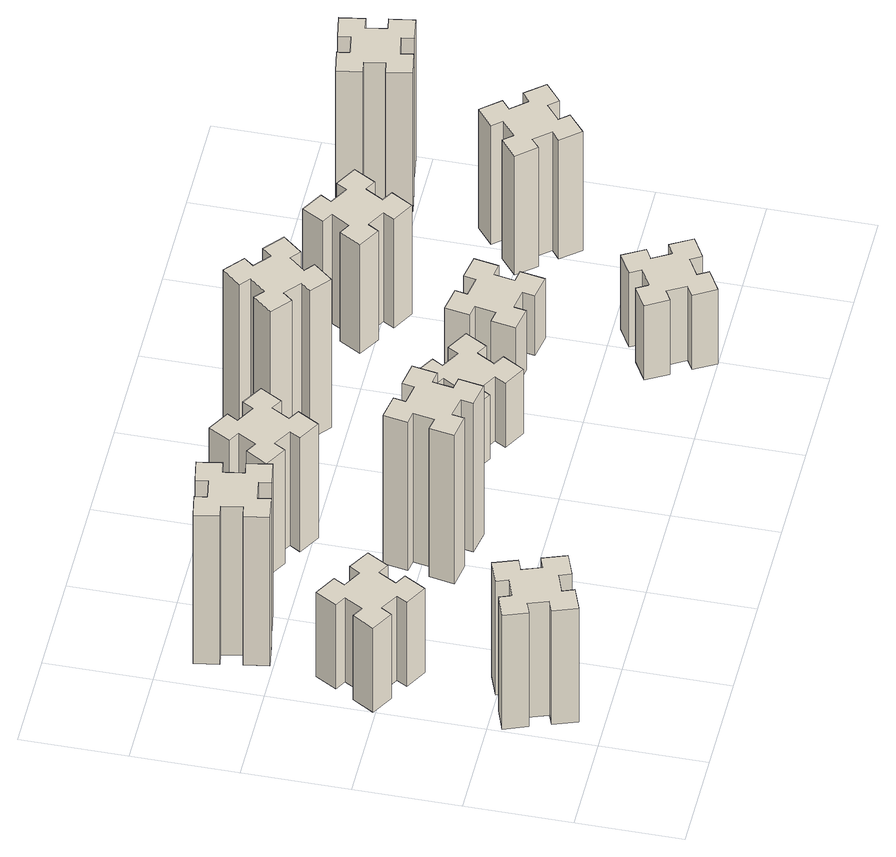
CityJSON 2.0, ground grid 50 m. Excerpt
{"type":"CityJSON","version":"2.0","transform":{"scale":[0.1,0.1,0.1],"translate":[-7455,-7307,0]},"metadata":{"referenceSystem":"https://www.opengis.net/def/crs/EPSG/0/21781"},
"CityObjects":{
"building1":{"type":"Building","attributes":{"class":"1000","function":"1000","usage":"1000","yearOfConstruction":2016,"roofType":"1000","measuredHeight":69,"storeysAboveGround":30,"storeysBelowGround":0},"geometry":[{"type":"Solid","lod":"1","boundaries":[[[[0,1,2,3,4,5,6,7,8,9,10,11,12,13,14,15,16,17,18,19]],[[17,16,20,21]],[[16,15,22,20]],[[15,14,23,22]],[[14,13,24,23]],[[13,12,25,24]],[[12,11,26,25]],[[11,10,27,26]],[[10,9,28,27]],[[9,8,29,28]],[[8,7,30,29]],[[7,6,31,30]],[[6,5,32,31]],[[5,4,33,32]],[[4,3,34,33]],[[3,2,35,34]],[[2,1,36,35]],[[1,0,37,36]],[[0,19,38,37]],[[19,18,39,38]],[[18,17,21,39]],[[24,25,26,27,28,29,30,31,32,33,34,35,36,37,38,39,21,20,22,23]]]]}]},
"building2":{"type":"Building","attributes":{"class":"1000","function":"1000","usage":"1000","yearOfConstruction":2016,"roofType":"1000","measuredHeight":51,"storeysAboveGround":30,"storeysBelowGround":0},"geometry":[{"type":"Solid","lod":"1","boundaries":[[[[40,41,42,43,44,45,46,47,48,49,50,51,52,53,54,55,56,57,58,59]],[[57,56,60,61]],[[56,55,62,60]],[[55,54,63,62]],[[54,53,64,63]],[[53,52,65,64]],[[52,51,66,65]],[[51,50,67,66]],[[50,49,68,67]],[[49,48,69,68]],[[48,47,70,69]],[[47,46,71,70]],[[46,45,72,71]],[[45,44,73,72]],[[44,43,74,73]],[[43,42,75,74]],[[42,41,76,75]],[[41,40,77,76]],[[40,59,78,77]],[[59,58,79,78]],[[58,57,61,79]],[[64,65,66,67,68,69,70,71,72,73,74,75,76,77,78,79,61,60,62,63]]]]}]},
"building3":{"type":"Building","attributes":{"class":"1000","function":"1000","usage":"1000","yearOfConstruction":2016,"roofType":"1000","measuredHeight":90,"storeysAboveGround":30,"storeysBelowGround":0},"geometry":[{"type":"Solid","lod":"1","boundaries":[[[[80,81,82,83,84,85,86,87,88,89,90,91,92,93,94,95,96,97,98,99]],[[97,96,100,101]],[[96,95,102,100]],[[95,94,103,102]],[[94,93,104,103]],[[93,92,105,104]],[[92,91,106,105]],[[91,90,107,106]],[[90,89,108,107]],[[89,88,109,108]],[[88,87,110,109]],[[87,86,111,110]],[[86,85,112,111]],[[85,84,113,112]],[[84,83,114,113]],[[83,82,115,114]],[[82,81,116,115]],[[81,80,117,116]],[[80,99,118,117]],[[99,98,119,118]],[[98,97,101,119]],[[104,105,106,107,108,109,110,111,112,113,114,115,116,117,118,119,101,100,102,103]]]]}]},
"building4":{"type":"Building","attributes":{"class":"1000","function":"1000","usage":"1000","yearOfConstruction":2016,"roofType":"1000","measuredHeight":90,"storeysAboveGround":30,"storeysBelowGround":0},"geometry":[{"type":"Solid","lod":"1","boundaries":[[[[120,121,122,123,124,125,126,127,128,129,130,131,132,133,134,135,136,137,138,139]],[[137,136,140,141]],[[136,135,142,140]],[[135,134,143,142]],[[134,133,144,143]],[[133,132,145,144]],[[132,131,146,145]],[[131,130,147,146]],[[130,129,148,147]],[[129,128,149,148]],[[128,127,150,149]],[[127,126,151,150]],[[126,125,152,151]],[[125,124,153,152]],[[124,123,154,153]],[[123,122,155,154]],[[122,121,156,155]],[[121,120,157,156]],[[120,139,158,157]],[[139,138,159,158]],[[138,137,141,159]],[[144,145,146,147,148,149,150,151,152,153,154,155,156,157,158,159,141,140,142,143]]]]}]},
"building5":{"type":"Building","attributes":{"class":"1000","function":"1000","usage":"1000","yearOfConstruction":2016,"roofType":"1000","measuredHeight":69,"storeysAboveGround":30,"storeysBelowGround":0},"geometry":[{"type":"Solid","lod":"1","boundaries":[[[[160,161,162,163,164,165,166,167,168,169,170,171,172,173,174,175,176,177,178,179]],[[177,176,180,181]],[[176,175,182,180]],[[175,174,183,182]],[[174,173,184,183]],[[173,172,185,184]],[[172,171,186,185]],[[171,170,187,186]],[[170,169,188,187]],[[169,168,189,188]],[[168,167,190,189]],[[167,166,191,190]],[[166,165,192,191]],[[165,164,193,192]],[[164,163,194,193]],[[163,162,195,194]],[[162,161,196,195]],[[161,160,197,196]],[[160,179,198,197]],[[179,178,199,198]],[[178,177,181,199]],[[184,185,186,187,188,189,190,191,192,193,194,195,196,197,198,199,181,180,182,183]]]]}]},
"building6":{"type":"Building","attributes":{"class":"1000","function":"1000","usage":"1000","yearOfConstruction":2016,"roofType":"1000","measuredHeight":39,"storeysAboveGround":30,"storeysBelowGround":0},"geometry":[{"type":"Solid","lod":"1","boundaries":[[[[200,201,202,203,204,205,206,207,208,209,210,211,212,213,214,215,216,217,218,219]],[[217,216,220,221]],[[216,215,222,220]],[[215,214,223,222]],[[214,213,224,223]],[[213,212,225,224]],[[212,211,226,225]],[[211,210,227,226]],[[210,209,228,227]],[[209,208,229,228]],[[208,207,230,229]],[[207,206,231,230]],[[206,205,232,231]],[[205,204,233,232]],[[204,203,234,233]],[[203,202,235,234]],[[202,201,236,235]],[[201,200,237,236]],[[200,219,238,237]],[[219,218,239,238]],[[218,217,221,239]],[[224,225,226,227,228,229,230,231,232,233,234,235,236,237,238,239,221,220,222,223]]]]}]},
"building7":{"type":"Building","attributes":{"class":"1000","function":"1000","usage":"1000","yearOfConstruction":2016,"roofType":"1000","measuredHeight":90,"storeysAboveGround":30,"storeysBelowGround":0},"geometry":[{"type":"Solid","lod":"1","boundaries":[[[[240,241,242,243,244,245,246,247,248,249,250,251,252,253,254,255,256,257,258,259]],[[257,256,260,261]],[[256,255,262,260]],[[255,254,263,262]],[[254,253,264,263]],[[253,252,265,264]],[[252,251,266,265]],[[251,250,267,266]],[[250,249,268,267]],[[249,248,269,268]],[[248,247,270,269]],[[247,246,271,270]],[[246,245,272,271]],[[245,244,273,272]],[[244,243,274,273]],[[243,242,275,274]],[[242,241,276,275]],[[241,240,277,276]],[[240,259,278,277]],[[259,258,279,278]],[[258,257,261,279]],[[264,265,266,267,268,269,270,271,272,273,274,275,276,277,278,279,261,260,262,263]]]]}]},
"building8":{"type":"Building","attributes":{"class":"1000","function":"1000","usage":"1000","yearOfConstruction":2016,"roofType":"1000","measuredHeight":45,"storeysAboveGround":30,"storeysBelowGround":0},"geometry":[{"type":"Solid","lod":"1","boundaries":[[[[280,281,282,283,284,285,286,287,288,289,290,291,292,293,294,295,296,297,298,299]],[[297,296,300,301]],[[296,295,302,300]],[[295,294,303,302]],[[294,293,304,303]],[[293,292,305,304]],[[292,291,306,305]],[[291,290,307,306]],[[290,289,308,307]],[[289,288,309,308]],[[288,287,310,309]],[[287,286,311,310]],[[286,285,312,311]],[[285,284,313,312]],[[284,283,314,313]],[[283,282,315,314]],[[282,281,316,315]],[[281,280,317,316]],[[280,299,318,317]],[[299,298,319,318]],[[298,297,301,319]],[[304,305,306,307,308,309,310,311,312,313,314,315,316,317,318,319,301,300,302,303]]]]}]},
"building9":{"type":"Building","attributes":{"class":"1000","function":"1000","usage":"1000","yearOfConstruction":2016,"roofType":"1000","measuredHeight":36,"storeysAboveGround":30,"storeysBelowGround":0},"geometry":[{"type":"Solid","lod":"1","boundaries":[[[[320,321,322,323,324,325,326,327,328,329,330,331,332,333,334,335,336,337,338,339]],[[337,336,340,341]],[[336,335,342,340]],[[335,334,343,342]],[[334,333,344,343]],[[333,332,345,344]],[[332,331,346,345]],[[331,330,347,346]],[[330,329,348,347]],[[329,328,349,348]],[[328,327,350,349]],[[327,326,351,350]],[[326,325,352,351]],[[325,324,353,352]],[[324,323,354,353]],[[323,322,355,354]],[[322,321,356,355]],[[321,320,357,356]],[[320,339,358,357]],[[339,338,359,358]],[[338,337,341,359]],[[344,345,346,347,348,349,350,351,352,353,354,355,356,357,358,359,341,340,342,343]]]]}]},
"building10":{"type":"Building","attributes":{"class":"1000","function":"1000","usage":"1000","yearOfConstruction":2016,"roofType":"1000","measuredHeight":66,"storeysAboveGround":30,"storeysBelowGround":0},"geometry":[{"type":"Solid","lod":"1","boundaries":[[[[360,361,362,363,364,365,366,367,368,369,370,371,372,373,374,375,376,377,378,379]],[[377,376,380,381]],[[376,375,382,380]],[[375,374,383,382]],[[374,373,384,383]],[[373,372,385,384]],[[372,371,386,385]],[[371,370,387,386]],[[370,369,388,387]],[[369,368,389,388]],[[368,367,390,389]],[[367,366,391,390]],[[366,365,392,391]],[[365,364,393,392]],[[364,363,394,393]],[[363,362,395,394]],[[362,361,396,395]],[[361,360,397,396]],[[360,379,398,397]],[[379,378,399,398]],[[378,377,381,399]],[[384,385,386,387,388,389,390,391,392,393,394,395,396,397,398,399,381,380,382,383]]]]}]},
"building11":{"type":"Building","attributes":{"class":"1000","function":"1000","usage":"1000","yearOfConstruction":2016,"roofType":"1000","measuredHeight":72,"storeysAboveGround":30,"storeysBelowGround":0},"geometry":[{"type":"Solid","lod":"1","boundaries":[[[[400,401,402,403,404,405,406,407,408,409,410,411,412,413,414,415,416,417,418,419]],[[417,416,420,421]],[[416,415,422,420]],[[415,414,423,422]],[[414,413,424,423]],[[413,412,425,424]],[[412,411,426,425]],[[411,410,427,426]],[[410,409,428,427]],[[409,408,429,428]],[[408,407,430,429]],[[407,406,431,430]],[[406,405,432,431]],[[405,404,433,432]],[[404,403,434,433]],[[403,402,435,434]],[[402,401,436,435]],[[401,400,437,436]],[[400,419,438,437]],[[419,418,439,438]],[[418,417,421,439]],[[424,425,426,427,428,429,430,431,432,433,434,435,436,437,438,439,421,420,422,423]]]]}]},
"building12":{"type":"Building","attributes":{"class":"1000","function":"1000","usage":"1000","yearOfConstruction":2016,"roofType":"1000","measuredHeight":84,"storeysAboveGround":30,"storeysBelowGround":0},"geometry":[{"type":"Solid","lod":"1","boundaries":[[[[440,441,442,443,444,445,446,447,448,449,450,451,452,453,454,455,456,457,458,459]],[[457,456,460,461]],[[456,455,462,460]],[[455,454,463,462]],[[454,453,464,463]],[[453,452,465,464]],[[452,451,466,465]],[[451,450,467,466]],[[450,449,468,467]],[[449,448,469,468]],[[448,447,470,469]],[[447,446,471,470]],[[446,445,472,471]],[[445,444,473,472]],[[444,443,474,473]],[[443,442,475,474]],[[442,441,476,475]],[[441,440,477,476]],[[440,459,478,477]],[[459,458,479,478]],[[458,457,461,479]],[[464,465,466,467,468,469,470,471,472,473,474,475,476,477,478,479,461,460,462,463]]]]}]}
},
"vertices":[
[226,215,0],[320,249,0],[340,193,0],[453,234,0],[412,347,0],[356,326,0],[322,420,0],[378,440,0],[337,553,0],[224,512,0],[245,456,0],[151,422,0],[130,478,0],[17,437,0],[59,324,0],[115,345,0],[149,251,0],[93,230,0],[134,117,0],[247,159,0],[149,251,690],[93,230,690],[115,345,690],[59,324,690],[17,437,690],[130,478,690],[151,422,690],[245,456,690],[224,512,690],[337,553,690],[378,440,690],[322,420,690],[356,326,690],[412,347,690],[453,234,690],[340,193,690],[320,249,690],[226,215,690],[247,159,690],[134,117,690],
[306,977,0],[356,1064,0],[408,1034,0],[468,1138,0],[364,1198,0],[334,1146,0],[247,1196,0],[277,1248,0],[173,1308,0],[113,1204,0],[165,1174,0],[115,1087,0],[63,1117,0],[3,1013,0],[107,953,0],[137,1005,0],[224,955,0],[194,903,0],[298,843,0],[358,947,0],[224,955,510],[194,903,510],[137,1005,510],[107,953,510],[3,1013,510],[63,1117,510],[115,1087,510],[165,1174,510],[113,1204,510],[173,1308,510],[277,1248,510],[247,1196,510],[334,1146,510],[364,1198,510],[468,1138,510],[408,1034,510],[356,1064,510],[306,977,510],[358,947,510],[298,843,510],
[452,1685,0],[435,1784,0],[494,1794,0],[473,1912,0],[355,1891,0],[365,1832,0],[267,1815,0],[257,1874,0],[138,1853,0],[159,1735,0],[218,1745,0],[236,1647,0],[177,1637,0],[197,1518,0],[316,1539,0],[305,1598,0],[404,1616,0],[414,1557,0],[532,1577,0],[511,1696,0],[404,1616,900],[414,1557,900],[305,1598,900],[316,1539,900],[197,1518,900],[177,1637,900],[236,1647,900],[218,1745,900],[159,1735,900],[138,1853,900],[257,1874,900],[267,1815,900],[365,1832,900],[355,1891,900],[473,1912,900],[494,1794,900],[435,1784,900],[452,1685,900],[511,1696,900],[532,1577,900],
[1175,907,0],[1192,1005,0],[1251,995,0],[1272,1113,0],[1154,1134,0],[1144,1075,0],[1045,1092,0],[1056,1151,0],[937,1172,0],[917,1054,0],[976,1044,0],[958,945,0],[899,956,0],[878,837,0],[997,817,0],[1007,876,0],[1105,858,0],[1095,799,0],[1213,778,0],[1234,897,0],[1105,858,900],[1095,799,900],[1007,876,900],[997,817,900],[878,837,900],[899,956,900],[958,945,900],[976,1044,900],[917,1054,900],[937,1172,900],[1056,1151,900],[1045,1092,900],[1144,1075,900],[1154,1134,900],[1272,1113,900],[1251,995,900],[1192,1005,900],[1175,907,900],[1234,897,900],[1213,778,900],
[1046,1617,0],[1096,1704,0],[1148,1674,0],[1208,1778,0],[1104,1838,0],[1074,1786,0],[987,1836,0],[1017,1888,0],[913,1948,0],[853,1844,0],[905,1814,0],[855,1727,0],[803,1757,0],[743,1653,0],[847,1593,0],[877,1645,0],[964,1595,0],[934,1543,0],[1038,1483,0],[1098,1587,0],[964,1595,690],[934,1543,690],[877,1645,690],[847,1593,690],[743,1653,690],[803,1757,690],[855,1727,690],[905,1814,690],[853,1844,690],[913,1948,690],[1017,1888,690],[987,1836,690],[1074,1786,690],[1104,1838,690],[1208,1778,690],[1148,1674,690],[1096,1704,690],[1046,1617,690],[1098,1587,690],[1038,1483,690],
[1886,877,0],[1936,964,0],[1988,934,0],[2048,1038,0],[1944,1098,0],[1914,1046,0],[1827,1096,0],[1857,1148,0],[1753,1208,0],[1693,1104,0],[1745,1074,0],[1695,987,0],[1643,1017,0],[1583,913,0],[1687,853,0],[1717,905,0],[1804,855,0],[1774,803,0],[1878,743,0],[1938,847,0],[1804,855,390],[1774,803,390],[1717,905,390],[1687,853,390],[1583,913,390],[1643,1017,390],[1695,987,390],[1745,1074,390],[1693,1104,390],[1753,1208,390],[1857,1148,390],[1827,1096,390],[1914,1046,390],[1944,1098,390],[2048,1038,390],[1988,934,390],[1936,964,390],[1886,877,390],[1938,847,390],[1878,743,390],
[1824,1867,0],[1748,1932,0],[1786,1978,0],[1694,2055,0],[1617,1963,0],[1663,1924,0],[1599,1848,0],[1553,1886,0],[1476,1794,0],[1568,1717,0],[1606,1763,0],[1683,1699,0],[1644,1653,0],[1736,1576,0],[1813,1668,0],[1767,1706,0],[1832,1783,0],[1878,1744,0],[1955,1836,0],[1863,1913,0],[1832,1783,900],[1878,1744,900],[1767,1706,900],[1813,1668,900],[1736,1576,900],[1644,1653,900],[1683,1699,900],[1606,1763,900],[1568,1717,900],[1476,1794,900],[1553,1886,900],[1599,1848,900],[1663,1924,900],[1617,1963,900],[1694,2055,900],[1786,1978,900],[1748,1932,900],[1824,1867,900],[1863,1913,900],[1955,1836,900],
[2567,115,0],[2654,165,0],[2684,113,0],[2788,173,0],[2728,277,0],[2676,247,0],[2626,334,0],[2678,364,0],[2618,468,0],[2514,408,0],[2544,356,0],[2457,306,0],[2427,358,0],[2323,298,0],[2383,194,0],[2435,224,0],[2485,137,0],[2433,107,0],[2493,3,0],[2597,63,0],[2485,137,450],[2433,107,450],[2435,224,450],[2383,194,450],[2323,298,450],[2427,358,450],[2457,306,450],[2544,356,450],[2514,408,450],[2618,468,450],[2678,364,450],[2626,334,450],[2676,247,450],[2728,277,450],[2788,173,450],[2684,113,450],[2654,165,450],[2567,115,450],[2597,63,450],[2493,3,450],
[2424,1075,0],[2325,1092,0],[2336,1151,0],[2217,1172,0],[2197,1054,0],[2256,1044,0],[2238,945,0],[2179,956,0],[2158,837,0],[2277,817,0],[2287,876,0],[2385,858,0],[2375,799,0],[2493,778,0],[2514,897,0],[2455,907,0],[2472,1005,0],[2531,995,0],[2552,1113,0],[2434,1134,0],[2472,1005,360],[2531,995,360],[2455,907,360],[2514,897,360],[2493,778,360],[2375,799,360],[2385,858,360],[2287,876,360],[2277,817,360],[2158,837,360],[2179,956,360],[2238,945,360],[2256,1044,360],[2197,1054,360],[2217,1172,360],[2336,1151,360],[2325,1092,360],[2424,1075,360],[2434,1134,360],[2552,1113,360],
[2554,1686,0],[2467,1736,0],[2497,1788,0],[2393,1848,0],[2333,1744,0],[2385,1714,0],[2335,1627,0],[2283,1657,0],[2223,1553,0],[2327,1493,0],[2357,1545,0],[2444,1495,0],[2414,1443,0],[2518,1383,0],[2578,1487,0],[2526,1517,0],[2576,1604,0],[2628,1574,0],[2688,1678,0],[2584,1738,0],[2576,1604,660],[2628,1574,660],[2526,1517,660],[2578,1487,660],[2518,1383,660],[2414,1443,660],[2444,1495,660],[2357,1545,660],[2327,1493,660],[2223,1553,660],[2283,1657,660],[2335,1627,660],[2385,1714,660],[2333,1744,660],[2393,1848,660],[2497,1788,660],[2467,1736,660],[2554,1686,660],[2584,1738,660],[2688,1678,660],
[2979,943,0],[3043,866,0],[2997,828,0],[3074,736,0],[3166,813,0],[3128,859,0],[3204,923,0],[3243,877,0],[3335,954,0],[3258,1046,0],[3212,1008,0],[3147,1084,0],[3193,1123,0],[3116,1215,0],[3024,1138,0],[3063,1092,0],[2986,1027,0],[2948,1073,0],[2856,996,0],[2933,904,0],[2986,1027,720],[2948,1073,720],[3063,1092,720],[3024,1138,720],[3116,1215,720],[3193,1123,720],[3147,1084,720],[3212,1008,720],[3258,1046,720],[3335,954,720],[3243,877,720],[3204,923,720],[3128,859,720],[3166,813,720],[3074,736,720],[2997,828,720],[3043,866,720],[2979,943,720],[2933,904,720],[2856,996,720],
[3412,1685,0],[3395,1784,0],[3454,1794,0],[3433,1912,0],[3315,1891,0],[3325,1832,0],[3227,1815,0],[3217,1874,0],[3098,1853,0],[3119,1735,0],[3178,1745,0],[3196,1647,0],[3137,1637,0],[3157,1518,0],[3276,1539,0],[3265,1598,0],[3364,1616,0],[3374,1557,0],[3492,1577,0],[3471,1696,0],[3364,1616,840],[3374,1557,840],[3265,1598,840],[3276,1539,840],[3157,1518,840],[3137,1637,840],[3196,1647,840],[3178,1745,840],[3119,1735,840],[3098,1853,840],[3217,1874,840],[3227,1815,840],[3325,1832,840],[3315,1891,840],[3433,1912,840],[3454,1794,840],[3395,1784,840],[3412,1685,840],[3471,1696,840],[3492,1577,840]
]}
